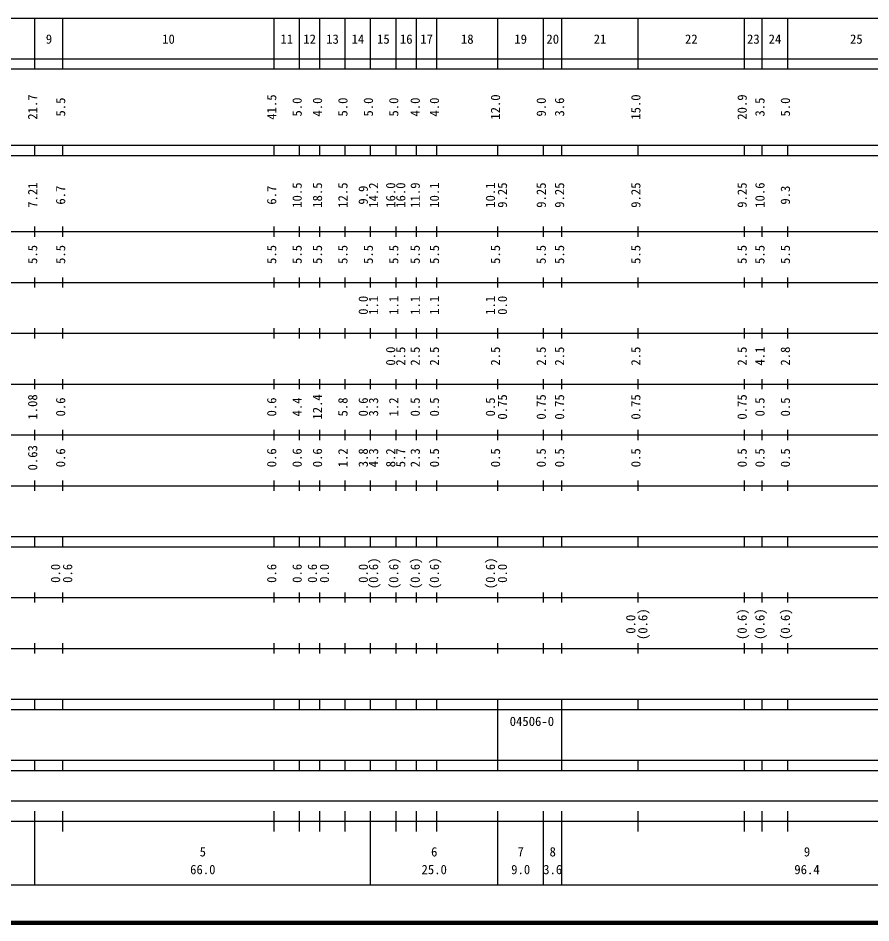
# Model space of a CAD drawing. Units: millimetres on the paper, enlarged 1000 times. Extents: x 40000 to 680000, y 20000 to 380000.
# Drawn here: x 264682 to 432362, y 20000 to 198000 of the extents above; entities that cross this region are included whole.
import ezdxf
from ezdxf.enums import TextEntityAlignment as Align

# ---------------------------------------------------------------- set-up
doc = ezdxf.new("R2010")
doc.units = ezdxf.units.MM
doc.header["$LTSCALE"] = 1000
doc.layers.add('M-TTL', color=2, linetype='Continuous', lineweight=140)
doc.layers.add('M-TTL-BAND', color=7, linetype='Continuous', lineweight=25)
doc.styles.add('ＭＳ ゴシック', font='')
doc.styles.get('ＭＳ ゴシック').set_extended_font_data('MS Gothic')

msp = doc.modelspace()

# ---------------------------------------------------------------- linework, layer by layer
at = {"layer": 'M-TTL'}
msp.add_line((40000, 20000), (680000, 20000), dxfattribs=at)
at = {"layer": 'M-TTL-BAND'}
for p, q in [((68000, 198000), (579000, 198000)), ((268000, 188000), (268000, 198000)), ((273500, 188000), (273500, 198000)), ((315000, 188000), (315000, 198000)), ((320000, 188000), (320000, 198000)), ((324000, 188000), (324000, 198000)), ((329000, 188000), (329000, 198000)), ((334000, 188000), (334000, 198000)), ((339000, 188000), (339000, 198000)), ((343000, 188000), (343000, 198000)), ((347000, 188000), (347000, 198000)), ((359000, 188000), (359000, 198000)), ((368000, 188000), (368000, 198000)), ((371600, 188000), (371600, 198000)), ((386600, 188000), (386600, 198000)), ((407500, 188000), (407500, 198000)), ((411000, 188000), (411000, 198000)), ((416000, 188000), (416000, 198000)), ((40000, 190000), (579000, 190000)), ((40000, 188000), (579000, 188000)), ((40000, 173000), (579000, 173000)), ((268000, 171000), (268000, 173000)), ((273500, 171000), (273500, 173000)), ((315000, 171000), (315000, 173000)), ((320000, 171000), (320000, 173000)), ((324000, 171000), (324000, 173000)), ((329000, 171000), (329000, 173000)), ((334000, 171000), (334000, 173000)), ((339000, 171000), (339000, 173000)), ((343000, 171000), (343000, 173000)), ((347000, 171000), (347000, 173000)), ((359000, 171000), (359000, 173000)), ((368000, 171000), (368000, 173000)), ((371600, 171000), (371600, 173000)), ((386600, 171000), (386600, 173000)), ((407500, 171000), (407500, 173000)), ((411000, 171000), (411000, 173000)), ((416000, 171000), (416000, 173000)), ((40000, 171000), (579000, 171000)), ((268000, 155000), (268000, 157000)), ((273500, 155000), (273500, 157000)), ((315000, 155000), (315000, 157000)), ((320000, 155000), (320000, 157000)), ((324000, 155000), (324000, 157000)), ((329000, 155000), (329000, 157000)), ((334000, 155000), (334000, 157000)), ((339000, 155000), (339000, 157000)), ((343000, 155000), (343000, 157000)), ((347000, 155000), (347000, 157000)), ((359000, 155000), (359000, 157000)), ((368000, 155000), (368000, 157000)), ((371600, 155000), (371600, 157000)), ((386600, 155000), (386600, 157000)), ((407500, 155000), (407500, 157000)), ((411000, 155000), (411000, 157000)), ((416000, 155000), (416000, 157000)), ((40000, 156000), (579000, 156000)), ((46000, 146000), (579000, 146000)), ((268000, 145000), (268000, 147000)), ((273500, 145000), (273500, 147000)), ((315000, 145000), (315000, 147000)), ((320000, 145000), (320000, 147000)), ((324000, 145000), (324000, 147000)), ((329000, 145000), (329000, 147000)), ((334000, 145000), (334000, 147000)), ((339000, 145000), (339000, 147000)), ((343000, 145000), (343000, 147000)), ((347000, 145000), (347000, 147000)), ((359000, 145000), (359000, 147000)), ((368000, 145000), (368000, 147000)), ((371600, 145000), (371600, 147000)), ((386600, 145000), (386600, 147000)), ((407500, 145000), (407500, 147000)), ((411000, 145000), (411000, 147000)), ((416000, 145000), (416000, 147000)), ((52000, 136000), (579000, 136000)), ((268000, 135000), (268000, 137000)), ((273500, 135000), (273500, 137000)), ((315000, 135000), (315000, 137000)), ((320000, 135000), (320000, 137000)), ((324000, 135000), (324000, 137000)), ((329000, 135000), (329000, 137000)), ((334000, 135000), (334000, 137000)), ((339000, 135000), (339000, 137000)), ((343000, 135000), (343000, 137000)), ((347000, 135000), (347000, 137000)), ((359000, 135000), (359000, 137000)), ((368000, 135000), (368000, 137000)), ((371600, 135000), (371600, 137000)), ((386600, 135000), (386600, 137000)), ((407500, 135000), (407500, 137000)), ((411000, 135000), (411000, 137000)), ((416000, 135000), (416000, 137000)), ((268000, 125000), (268000, 127000)), ((273500, 125000), (273500, 127000)), ((315000, 125000), (315000, 127000)), ((320000, 125000), (320000, 127000)), ((324000, 125000), (324000, 127000)), ((329000, 125000), (329000, 127000)), ((334000, 125000), (334000, 127000)), ((339000, 125000), (339000, 127000)), ((343000, 125000), (343000, 127000)), ((347000, 125000), (347000, 127000)), ((359000, 125000), (359000, 127000)), ((368000, 125000), (368000, 127000)), ((371600, 125000), (371600, 127000)), ((386600, 125000), (386600, 127000)), ((407500, 125000), (407500, 127000)), ((411000, 125000), (411000, 127000)), ((416000, 125000), (416000, 127000)), ((46000, 126000), (579000, 126000)), ((52000, 116000), (579000, 116000)), ((268000, 115000), (268000, 117000)), ((273500, 115000), (273500, 117000)), ((315000, 115000), (315000, 117000)), ((320000, 115000), (320000, 117000)), ((324000, 115000), (324000, 117000)), ((329000, 115000), (329000, 117000)), ((334000, 115000), (334000, 117000)), ((339000, 115000), (339000, 117000)), ((343000, 115000), (343000, 117000)), ((347000, 115000), (347000, 117000)), ((359000, 115000), (359000, 117000)), ((368000, 115000), (368000, 117000)), ((371600, 115000), (371600, 117000)), ((386600, 115000), (386600, 117000)), ((407500, 115000), (407500, 117000)), ((411000, 115000), (411000, 117000)), ((416000, 115000), (416000, 117000)), ((268000, 105000), (268000, 107000)), ((273500, 105000), (273500, 107000)), ((315000, 105000), (315000, 107000)), ((320000, 105000), (320000, 107000)), ((324000, 105000), (324000, 107000)), ((329000, 105000), (329000, 107000)), ((334000, 105000), (334000, 107000)), ((339000, 105000), (339000, 107000)), ((343000, 105000), (343000, 107000)), ((347000, 105000), (347000, 107000)), ((359000, 105000), (359000, 107000)), ((368000, 105000), (368000, 107000)), ((371600, 105000), (371600, 107000)), ((386600, 105000), (386600, 107000)), ((407500, 105000), (407500, 107000)), ((411000, 105000), (411000, 107000)), ((416000, 105000), (416000, 107000)), ((46000, 106000), (579000, 106000)), ((40000, 96000), (579000, 96000)), ((268000, 94000), (268000, 96000)), ((273500, 94000), (273500, 96000)), ((315000, 94000), (315000, 96000)), ((320000, 94000), (320000, 96000)), ((324000, 94000), (324000, 96000)), ((329000, 94000), (329000, 96000)), ((334000, 94000), (334000, 96000)), ((339000, 94000), (339000, 96000)), ((343000, 94000), (343000, 96000)), ((347000, 94000), (347000, 96000)), ((359000, 94000), (359000, 96000)), ((368000, 94000), (368000, 96000)), ((371600, 94000), (371600, 96000)), ((386600, 94000), (386600, 96000)), ((407500, 94000), (407500, 96000)), ((411000, 94000), (411000, 96000)), ((416000, 94000), (416000, 96000)), ((40000, 94000), (579000, 94000)), ((49000, 84000), (579000, 84000)), ((268000, 83000), (268000, 85000)), ((273500, 83000), (273500, 85000)), ((315000, 83000), (315000, 85000)), ((320000, 83000), (320000, 85000)), ((324000, 83000), (324000, 85000)), ((329000, 83000), (329000, 85000)), ((334000, 83000), (334000, 85000)), ((339000, 83000), (339000, 85000)), ((343000, 83000), (343000, 85000)), ((347000, 83000), (347000, 85000)), ((359000, 83000), (359000, 85000)), ((368000, 83000), (368000, 85000)), ((371600, 83000), (371600, 85000)), ((386600, 83000), (386600, 85000)), ((407500, 83000), (407500, 85000)), ((411000, 83000), (411000, 85000)), ((416000, 83000), (416000, 85000)), ((268000, 73000), (268000, 75000)), ((273500, 73000), (273500, 75000)), ((315000, 73000), (315000, 75000)), ((320000, 73000), (320000, 75000)), ((324000, 73000), (324000, 75000)), ((329000, 73000), (329000, 75000)), ((334000, 73000), (334000, 75000)), ((339000, 73000), (339000, 75000)), ((343000, 73000), (343000, 75000)), ((347000, 73000), (347000, 75000)), ((359000, 73000), (359000, 75000)), ((368000, 73000), (368000, 75000)), ((371600, 73000), (371600, 75000)), ((386600, 73000), (386600, 75000)), ((407500, 73000), (407500, 75000)), ((411000, 73000), (411000, 75000)), ((416000, 73000), (416000, 75000)), ((40000, 74000), (579000, 74000)), ((40000, 64000), (579000, 64000)), ((268000, 62000), (268000, 64000)), ((273500, 62000), (273500, 64000)), ((315000, 62000), (315000, 64000)), ((320000, 62000), (320000, 64000)), ((324000, 62000), (324000, 64000)), ((329000, 62000), (329000, 64000)), ((334000, 62000), (334000, 64000)), ((339000, 62000), (339000, 64000)), ((343000, 62000), (343000, 64000)), ((347000, 62000), (347000, 64000)), ((359000, 62000), (359000, 64000)), ((371600, 62000), (371600, 64000)), ((386600, 62000), (386600, 64000)), ((407500, 62000), (407500, 64000)), ((411000, 62000), (411000, 64000)), ((416000, 62000), (416000, 64000)), ((40000, 62000), (579000, 62000)), ((359000, 52000), (359000, 62000)), ((371600, 52000), (371600, 62000)), ((40000, 52000), (579000, 52000)), ((268000, 50000), (268000, 52000)), ((273500, 50000), (273500, 52000)), ((315000, 50000), (315000, 52000)), ((320000, 50000), (320000, 52000)), ((324000, 50000), (324000, 52000)), ((329000, 50000), (329000, 52000)), ((334000, 50000), (334000, 52000)), ((339000, 50000), (339000, 52000)), ((343000, 50000), (343000, 52000)), ((347000, 50000), (347000, 52000)), ((359000, 50000), (359000, 52000)), ((371600, 50000), (371600, 52000)), ((386600, 50000), (386600, 52000)), ((407500, 50000), (407500, 52000)), ((411000, 50000), (411000, 52000)), ((416000, 50000), (416000, 52000)), ((40000, 50000), (579000, 50000)), ((71000, 44000), (565000, 44000)), ((268000, 27500), (268000, 42000)), ((273500, 38000), (273500, 42000)), ((315000, 38000), (315000, 42000)), ((320000, 38000), (320000, 42000)), ((324000, 38000), (324000, 42000)), ((329000, 38000), (329000, 42000)), ((334000, 27500), (334000, 42000)), ((339000, 38000), (339000, 42000)), ((343000, 38000), (343000, 42000)), ((347000, 38000), (347000, 42000)), ((359000, 27500), (359000, 42000)), ((368000, 27500), (368000, 42000)), ((371600, 27500), (371600, 42000)), ((386600, 38000), (386600, 42000)), ((407500, 38000), (407500, 42000)), ((411000, 38000), (411000, 42000)), ((416000, 38000), (416000, 42000)), ((40000, 40000), (579000, 40000)), ((68000, 27500), (579000, 27500))]:
    msp.add_line(p, q, dxfattribs=at)

# ---------------------------------------------------------------- texts
at = {"layer": 'M-TTL-BAND', "style": 'ＭＳ ゴシック'}
for s, p in [('9', (270750, 192405)), ('10', (294250, 192405)), ('11', (317500, 192405)), ('12', (322000, 192405)), ('13', (326500, 192405)), ('14', (331500, 192405)), ('15', (336500, 192405)), ('16', (341000, 192405)), ('17', (345000, 192405)), ('18', (353000, 192405)), ('19', (363500, 192405)), ('20', (369800, 192405)), ('21', (379100, 192405)), ('22', (397050, 192405)), ('23', (409250, 192405)), ('24', (413500, 192405)), ('25', (429500, 192405)), ('5', (301000, 32523)), ('6', (346500, 32523)), ('7', (363500, 32523)), ('8', (369800, 32523)), ('9', (419800, 32523)), ('66.0', (301000, 29033)), ('25.0', (346500, 29033)), ('9.0', (363500, 29033)), ('3.6', (369800, 29033)), ('96.4', (419800, 29033))]:
    msp.add_text(s, height=1833, dxfattribs=at).set_placement(p, align=Align.BOTTOM_CENTER)
for s, p in [('21.7', (269000, 180500)), ('5.5', (274500, 180500)), ('41.5', (316000, 180500)), ('5.0', (321000, 180500)), ('4.0', (325000, 180500)), ('5.0', (330000, 180500)), ('5.0', (335000, 180500)), ('5.0', (340000, 180500)), ('4.0', (344219, 180500)), ('4.0', (348000, 180500)), ('12.0', (360000, 180500)), ('9.0', (369000, 180500)), ('3.6', (372600, 180500)), ('15.0', (387600, 180500)), ('20.9', (408500, 180500)), ('3.5', (412000, 180500)), ('5.0', (417000, 180500)), ('7.21', (269000, 163174)), ('14.2', (336027, 163174)), ('10.1', (348000, 163174)), ('10.1', (359000, 163174)), ('10.6', (412000, 163174)), ('6.7', (274500, 163174)), ('6.7', (316000, 163174)), ('10.5', (321000, 163174)), ('18.5', (325000, 163174)), ('12.5', (330000, 163174)), ('9.9', (334000, 163174)), ('16.0', (339394, 163174)), ('16.0', (341370, 163174)), ('11.9', (344219, 163174)), ('9.25', (361370, 163174)), ('9.25', (369000, 163174)), ('9.25', (372600, 163174)), ('9.25', (387600, 163174)), ('9.25', (408500, 163174)), ('9.3', (417000, 163174)), ('5.5', (269000, 151500)), ('5.5', (274500, 151500)), ('5.5', (316000, 151500)), ('5.5', (321000, 151500)), ('5.5', (325000, 151500)), ('5.5', (330000, 151500)), ('5.5', (335000, 151500)), ('5.5', (340000, 151500)), ('5.5', (344219, 151500)), ('5.5', (348000, 151500)), ('5.5', (360000, 151500)), ('5.5', (369000, 151500)), ('5.5', (372600, 151500)), ('5.5', (387600, 151500)), ('5.5', (408500, 151500)), ('5.5', (412000, 151500)), ('5.5', (417000, 151500)), ('0.0', (334000, 141500)), ('1.1', (336027, 141500)), ('1.1', (340000, 141500)), ('1.1', (344219, 141500)), ('1.1', (348000, 141500)), ('1.1', (359000, 141500)), ('0.0', (361370, 141500)), ('0.0', (339394, 131500)), ('2.5', (341370, 131500)), ('2.5', (344219, 131500)), ('2.5', (348000, 131500)), ('2.5', (360000, 131500)), ('2.5', (369000, 131500)), ('2.5', (372600, 131500)), ('2.5', (387600, 131500)), ('2.5', (408500, 131500)), ('4.1', (412000, 131500)), ('2.8', (417000, 131500)), ('1.08', (269000, 121500)), ('0.6', (274500, 121500)), ('0.6', (316000, 121500)), ('4.4', (321000, 121500)), ('12.4', (325000, 121500)), ('5.8', (330000, 121500)), ('0.6', (334000, 121500)), ('3.3', (336027, 121500)), ('1.2', (340000, 121500)), ('0.5', (344219, 121500)), ('0.5', (348000, 121500)), ('0.5', (359000, 121500)), ('0.75', (361370, 121500)), ('0.75', (369000, 121500)), ('0.75', (372600, 121500)), ('0.75', (387600, 121500)), ('0.75', (408500, 121500)), ('0.5', (412000, 121500)), ('0.5', (417000, 121500)), ('0.63', (269000, 111500)), ('0.6', (274500, 111500)), ('0.6', (316000, 111500)), ('0.6', (321000, 111500)), ('0.6', (325000, 111500)), ('1.2', (330000, 111500)), ('3.8', (334000, 111500)), ('4.3', (336027, 111500)), ('8.2', (339394, 111500)), ('5.7', (341370, 111500)), ('2.3', (344219, 111500)), ('0.5', (348000, 111500)), ('0.5', (360000, 111500)), ('0.5', (369000, 111500)), ('0.5', (372600, 111500)), ('0.5', (387600, 111500)), ('0.5', (408500, 111500)), ('0.5', (412000, 111500)), ('0.5', (417000, 111500)), ('(0.6)', (336027, 88764)), ('(0.6)', (340000, 88764)), ('(0.6)', (344219, 88764)), ('(0.6)', (348000, 88764)), ('(0.6)', (359000, 88764)), ('0.0', (273500, 88764)), ('0.6', (275870, 88764)), ('0.6', (316000, 88764)), ('0.6', (321000, 88764)), ('0.6', (324000, 88764)), ('0.0', (326370, 88764)), ('0.0', (334000, 88764)), ('0.0', (361370, 88764)), ('0.0', (386600, 78764)), ('(0.6)', (388970, 78764)), ('(0.6)', (408500, 78764)), ('(0.6)', (412000, 78764)), ('(0.6)', (417000, 78764))]:
    msp.add_text(s, height=1833, rotation=90, dxfattribs=at).set_placement(p, align=Align.BOTTOM_CENTER)
msp.add_text('04506-0', height=1833, dxfattribs=at).set_placement((365701, 59655), align=Align.MIDDLE_CENTER)

doc.saveas('drawing.dxf')
